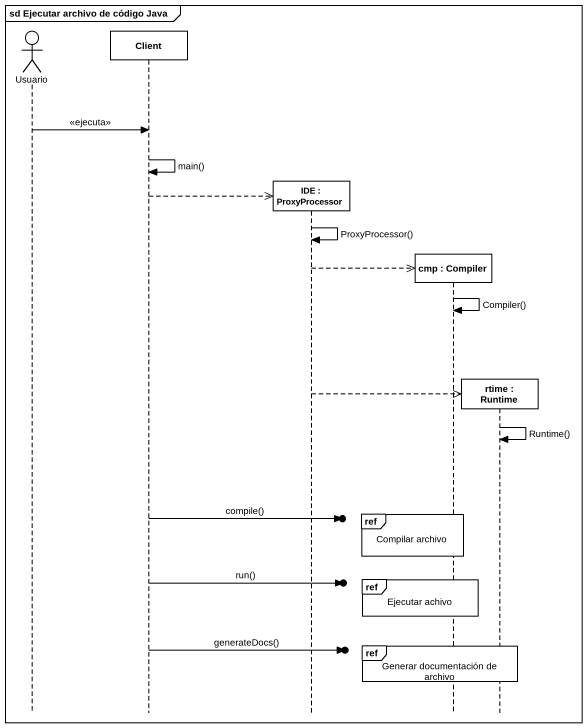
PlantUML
@startuml
mainframe sd Ejecutar archivo de código Java
hide footbox
actor Usuario
participant Client
participant "IDE : ProxyProcessor" as IDE
participant "cmp : Compiler" as cmp
participant "rtime : Runtime" as rtime

Usuario -> Client : <<ejecuta>>
Client -> Client : main()
Client -->> IDE **
IDE -> IDE : ProxyProcessor()
IDE -->> cmp **
cmp -> cmp : Compiler()
IDE -->> rtime **
rtime -> rtime : Runtime()
ref over cmp : Compilar archivo
Client ->o] : compile()
ref over cmp : Ejecutar achivo
Client ->o] : run()
ref over cmp, rtime : Generar documentación de archivo
Client ->o] : generateDocs()
@enduml
